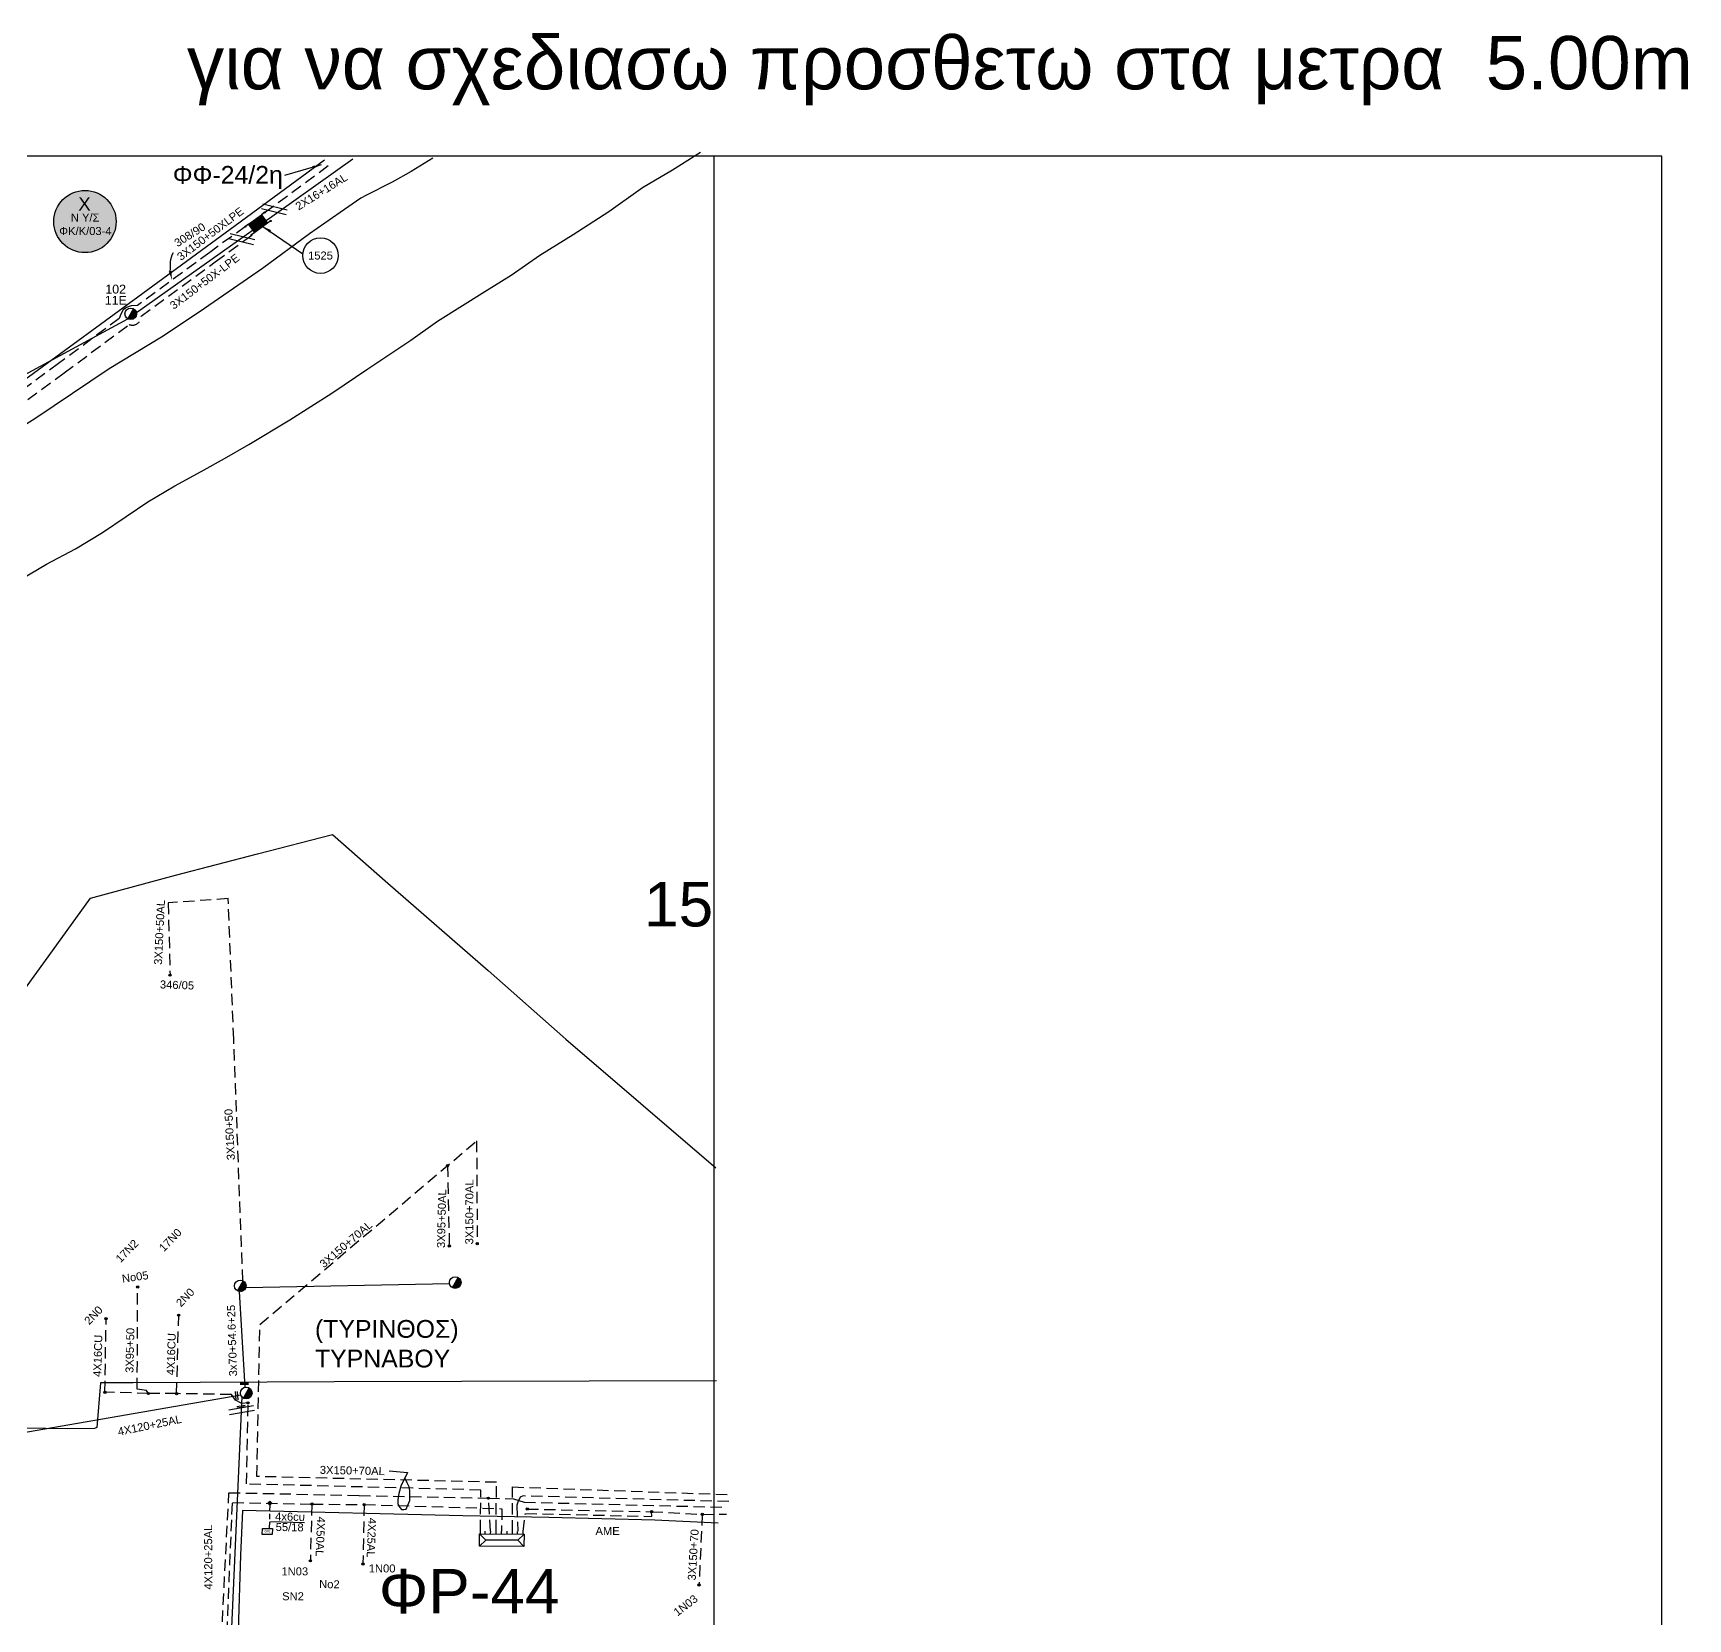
# Model space of a CAD drawing. Header units: millimetres. Extents: x 974 to 2037, y 106 to 580.
# Drawn here: x 1805.4 to 1991.5, y 394.4 to 572.7 of the extents above; entities that cross this region are included whole.
import ezdxf

# ---------------------------------------------------------------- set-up
doc = ezdxf.new("R2010")
doc.units = ezdxf.units.MM
doc.linetypes.add('DASHED', pattern=[19.05, 12.7, -6.35])
for name, color, linetype in [('Link Box 4 Διευθύνσεων', 7, 'Continuous'), ('Pillar OTE', 7, 'Continuous'), ('Γυμνά εναέρια ΧΤ (3Φ)   4x16CU', 7, 'Continuous'), ('Γυμνά εναέρια ΧΤ και ΦΟΠ (1Φ)   2x16+16AL', 7, 'Continuous'), ('Επιγραφές - Σχήματα', 7, 'Continuous'), ('Καλώδια ΧΤ   3x150+50AL', 7, 'DASHED'), ('Καλώδια ΧΤ   3x150+70AL', 7, 'DASHED'), ('Καλώδια ΧΤ   3x150AL+50XLPE', 7, 'DASHED'), ('Καλώδια ΧΤ   3x95+50CU', 7, 'DASHED'), ('Καλώδια ΧΤ   4x25ΑL', 7, 'DASHED'), ('Μηχανική τομή', 7, 'Continuous'), ('Πελάτης μέσης τάσης', 7, 'Continuous'), ('Στύλος ΦΜ', 7, 'Continuous'), ('Στύλος ΦΜ @ 1', 7, 'Continuous'), ('Συνδέσεις', 7, 'Continuous'), ('Συνεστραμμένα ΧΤ   3x70+54.6+25 AL', 7, 'SYN_LINE'), ('Συνεστραμμένα ΧΤ   4x120+25 AL', 7, 'SYN_LINE'), ('Τομή', 7, 'Continuous'), ('Υποσταθμός πόλεως', 7, 'Continuous'), ('Υπόβαθρο ΔΕΗ', 7, 'Continuous'), ('Υπόγεια καλώδια Παροχών ΧΤ   4x50AL', 7, 'DASHED'), ('Υπόγεια καλώδια Παροχών ΧΤ   4x6', 7, 'DASHED')]:
    doc.layers.add(name, color=color, linetype=linetype)
doc.layers.get('0').freeze()
doc.styles.add('arial', font='arial.ttf')
doc.styles.get("Standard").update_dxf_attribs({"font": 'arial.ttf'})
doc.linetypes.add('SYN_LINE', pattern='A,0.5,-0.0001,["/\\/\\/\\/",Standard,S=0.1,R=0,X=0,Y=-0.05],-0.25', length=0.7501)
doc.dimstyles.new('ISO-25', dxfattribs={"dimtxt": 2.5, "dimasz": 2.5, "dimexe": 1.25, "dimexo": 0.625, "dimtad": 1, "dimtxsty": 'Standard', "dimcen": 2.5, "dimadec": 0, "dimazin": 0, "dimtfac": 1, "dimtmove": 0, "dimatfit": 3, "dimfxl": 1, "dimarcsym": 0})

# ---------------------------------------------------------------- blocks, each defined once
blk = doc.blocks.new('ΥΠΑΡΧΩΝ ΤΣΙΜΕΝΤΕΝΙΟΣ ΣΤΥΛΟΣ')
at = {"layer": 'Στύλος ΦΜ'}
blk.add_hatch(color=256, dxfattribs=at).paths.add_polyline_path([(-1.29, -2.28, 0.574793), (2.62, 0, 0.268822), (1.3, 2.27)])
blk.add_line((-1.29, -2.28), (1.3, 2.27), dxfattribs=at)
blk.add_circle((0, 0), 2.62, dxfattribs=at)
at = {"layer": 'Στύλος ΦΜ', "flags": 4}
for tag, p in [('ΑΡΙΘΜΟΣ', (-4.68, 8.05)), ('ΤΥΠΟΣ', (-4.91, 3.03))]:
    blk.add_attdef(tag, p, '', height=4, dxfattribs=at)
blk = doc.blocks.new('_ΣΥΝΔΕΣΗ')
at = {"layer": 'Συνδέσεις', "linetype": 'SYN_LINE', "ltscale": 40}
blk.add_hatch(color=256, dxfattribs=at).paths.add_polyline_path([(0.5, -0.01, 1), (-0.5, -0.01, 1)])
at = {"layer": 'Συνδέσεις'}
blk.add_circle((0, -0.01), 0.5, dxfattribs=at)
blk = doc.blocks.new('ΜΗΧΑΝΙΚΗ ΤΟΜΗ')
at = {"layer": 'Μηχανική τομή', "ltscale": 40}
for p, q in [((-1.89, 0.78), (1.89, 0.78)), ((1.89, 0), (-1.89, 0))]:
    blk.add_line(p, q, dxfattribs=at)
blk = doc.blocks.new('ΤΟΜΗ')
at = {"layer": 'Τομή', "ltscale": 40}
for p, q in [((-5.68, 0), (5.68, 0)), ((5.68, -2.33), (-5.68, -2.33))]:
    blk.add_line(p, q, dxfattribs=at)
blk = doc.blocks.new('ΠΕΛΑΤΗΣ ΜΕΣΗΣ ΤΑΣΗΣ')
at = {"layer": 'Πελάτης μέσης τάσης', "ltscale": 40, "true_color": 0x5db6e9}
blk.add_hatch(color=143, dxfattribs=at).paths.add_polyline_path([(3.5, 0, 1), (-3.5, 0, 1)])
at = {"layer": 'Πελάτης μέσης τάσης', "ltscale": 40}
blk.add_circle((0, 0), 3.5, dxfattribs=at)
at = {"layer": 'Πελάτης μέσης τάσης', "ltscale": 30, "insert": (-0.75, 2.73), "char_height": 1.5, "width": 113.5809, "attachment_point": 1}
blk.add_mtext('X', dxfattribs=at)
at = {"layer": 'Πελάτης μέσης τάσης', "ltscale": 40}
blk.add_attdef('ΑΡΙΘΜΟΣ_001', (-1.34, -1.06), '', height=1.5, dxfattribs=at)
blk = doc.blocks.new('ΥΠΟΣΤΑΘΜΟΣ ΠΟΛΕΩΣ 9 ΑΝΑΧΩΡΗΣΕΩΝ')
at = {"layer": 'Υποσταθμός πόλεως', "ltscale": 40}
for p, q in [((-9.63, -2.82), (-9.63, -4)), ((-7.12, -2.82), (-7.12, -4)), ((-4.84, -2.82), (-4.84, -4)), ((-2.36, -2.82), (-2.36, -4)), ((0.09, -2.82), (0.09, -4)), ((2.55, -2.82), (2.55, -4)), ((5.02, -2.82), (5.02, -4)), ((7.48, -2.82), (7.48, -4)), ((9.61, -2.82), (9.61, -4))]:
    blk.add_line(p, q, dxfattribs=at)
blk.add_lwpolyline([(-10.02, 2.82), (10.02, 2.82), (10.02, -2.82), (-10.02, -2.82)], close=True, dxfattribs=at)
for points in [[(-7.21, 0), (-10.02, 2.82)], [(-10.02, -2.82), (-7.21, 0)], [(-7.21, 0), (7.21, 0)], [(7.21, 0), (10.02, 2.82)], [(10.02, -2.82), (7.21, 0)]]:
    blk.add_lwpolyline(points, dxfattribs=at)
at = {"layer": 'Υποσταθμός πόλεως', "linetype": 'SYN_LINE', "ltscale": 40, "flags": 1}
for tag, p in [('ΜΕΤΑΣΧΗΜΑΤΙΣΜΟΣ', (10.79, 1.71)), ('ΙΣΧΥΣ', (10.77, -1.08)), ('ΑΡΙΘΜΟΣ', (10.89, -3.8))]:
    blk.add_attdef(tag, p, '', height=1.8, dxfattribs=at)
blk = doc.blocks.new('LINK BOX 4 ΑΝΑΧΩΡΗΣΕΩΝ_')
at = {"layer": 'Link Box 4 Διευθύνσεων', "ltscale": 40}
for points in [[(-5.33, -0.25, 1), (-5.33, 0.25, 1)], [(-3.54, 0), (-3.54, -4.67), (3.54, -4.67), (3.54, 0)], [(5.33, -0.25, 1), (5.33, 0.25, 1)], [(-5.33, -4.92, 1), (-5.33, -4.42, 1)], [(5.33, -4.92, 1), (5.33, -4.42, 1)]]:
    blk.add_hatch(color=256, dxfattribs=at).paths.add_polyline_path(points)
for p, q in [((-3.54, 0), (-5.33, 0)), ((5.33, 0), (3.54, 0)), ((-3.54, -4.67), (-5.33, -4.67)), ((5.33, -4.67), (3.54, -4.67))]:
    blk.add_line(p, q, dxfattribs=at)
blk.add_lwpolyline([(-3.54, -4.67), (-3.54, 0), (3.54, 0), (3.54, -4.67)], close=True, dxfattribs=at)
for centre in [(-5.33, 0), (5.33, 0), (-5.33, -4.67), (5.33, -4.67)]:
    blk.add_circle(centre, 0.252, dxfattribs=at)
blk = doc.blocks.new('TSONTA XT1')
at = {"ltscale": 40}
h = blk.add_hatch(color=256, dxfattribs=at)
h.dxf.hatch_style = 1
h.paths.add_polyline_path([(595.96, 2487.66), (597.07, 2488.77), (595.96, 2489.87), (594.85, 2488.77)])
blk.add_lwpolyline([(594.85, 2488.77), (595.96, 2489.87), (597.07, 2488.77), (595.96, 2487.66)], close=True, dxfattribs=at)
blk = doc.blocks.new('PILLAR ΟΤΕ')
at = {"layer": 'Pillar OTE', "ltscale": 40}
blk.add_lwpolyline([(-3.3, 2), (3.4, 2), (3.4, -2), (-3.3, -2)], close=True, dxfattribs=at)
at = {"layer": 'Pillar OTE', "insert": (-1.8, 0.7), "char_height": 1.357, "width": 109.961, "attachment_point": 1}
blk.add_mtext('{\\fArial|b1|i0|c161|p34;OTE}', dxfattribs=at)

msp = doc.modelspace()

# ---------------------------------------------------------------- linework, layer by layer
at = {"layer": 'Γυμνά εναέρια ΧΤ (3Φ)   4x16CU', "color": 62, "linetype": 'DASHED', "ltscale": 0.1}
for points in [[(1813.46, 419.87), (1813.59, 428.14)], [(1821.52, 419.71), (1821.76, 428.54)]]:
    msp.add_lwpolyline(points, dxfattribs=at)
at = {"layer": 'Γυμνά εναέρια ΧΤ και ΦΟΠ (1Φ)   2x16+16AL', "color": 7}
for points in [[(1817, 541.31), (1830.82, 551.08), (1841.35, 558.59)], [(1776.96, 519.83), (1796.78, 530.19), (1816.04, 540.59)]]:
    msp.add_lwpolyline(points, dxfattribs=at)
at = {"layer": 'Επιγραφές - Σχήματα'}
msp.add_lwpolyline([(990.2, 120.29), (1881.98, 120.29), (1881.98, 558.89), (990.2, 558.89)], close=True, dxfattribs=at)
at = {"layer": 'Επιγραφές - Σχήματα', "ltscale": 10}
msp.add_lwpolyline([(1881.98, 120.29), (1988.57, 120.29), (1988.57, 558.89), (1881.98, 558.89)], dxfattribs=at)
at = {"layer": 'Επιγραφές - Σχήματα'}
for points in [[(1820.8, 545.97), (1820.82, 546.22), (1820.83, 546.48), (1820.84, 546.74), (1820.84, 547), (1820.87, 547.26), (1820.93, 547.53), (1821.02, 547.79), (1821.17, 548.05)], [(1845.43, 411.02), (1847.48, 410.83), (1847.14, 410.11), (1846.78, 409.42), (1846.52, 408.49), (1846.4, 407.78), (1846.4, 407.3), (1846.64, 406.89), (1846.82, 406.66), (1847.07, 406.66), (1847.34, 406.7), (1847.54, 407.18), (1847.74, 407.7), (1847.75, 408.18), (1847.74, 408.82), (1847.68, 409.22), (1847.46, 409.66), (1847.2, 410.25)]]:
    msp.add_lwpolyline(points, dxfattribs=at)
at = {"layer": 'Επιγραφές - Σχήματα', "color": 7}
msp.add_circle((1837.7, 547.71), 2, dxfattribs=at)
at = {"layer": 'Επιγραφές - Σχήματα'}
msp.add_solid([(1820.96, 546), (1820.99, 544.99), (1820.63, 545.93)], dxfattribs=at)
at = {"layer": 'Καλώδια ΧΤ   3x150+50AL', "color": 7, "ltscale": 0.1}
msp.add_lwpolyline([(1828.96, 432.42), (1827.95, 459.59), (1827.32, 475.39), (1820.57, 474.9), (1820.78, 466.78)], dxfattribs=at)
at = {"layer": 'Καλώδια ΧΤ   3x150+70AL', "color": 1, "ltscale": 0.1}
msp.add_lwpolyline([(1857.46, 404.23), (1857.49, 409.74), (1830.54, 410.39), (1830.88, 427.48), (1855.26, 448.13), (1855.33, 436.58)], dxfattribs=at)
at = {"layer": 'Καλώδια ΧΤ   3x150+70AL', "color": 62, "ltscale": 0.1}
msp.add_lwpolyline([(1855.69, 404.25), (1855.74, 408.87), (1829.38, 409.55), (1829.56, 418.68), (1828.85, 418.59), (1828.13, 418.97), (1827.69, 419.61), (1821.52, 419.71), (1818.34, 419.73), (1813.46, 419.87)], dxfattribs=at)
at = {"layer": 'Καλώδια ΧΤ   3x150+70AL', "color": 5, "ltscale": 0.1}
for points in [[(1813.13, 310.02), (1814.15, 310.68), (1818.9, 310.06), (1819.22, 313.37), (1820.47, 327.43), (1822.19, 327.79), (1822.46, 330.2), (1822.14, 330.93), (1823, 344.93), (1824.31, 363.53), (1826.57, 392.16), (1827.4, 408.57), (1842.07, 408.26), (1856.58, 407.96), (1859.41, 407.87), (1860.61, 407.5), (1883.33, 406.93)], [(1856.84, 404.25), (1856.58, 407.96)]]:
    msp.add_lwpolyline(points, dxfattribs=at)
at = {"layer": 'Καλώδια ΧΤ   3x150+70AL', "color": 2, "ltscale": 0.1}
msp.add_lwpolyline([(1859.31, 404.22), (1859.31, 409.21), (1883.59, 408.35)], dxfattribs=at)
at = {"layer": 'Καλώδια ΧΤ   3x150+70AL', "color": 173, "ltscale": 0.1}
msp.add_lwpolyline([(1883.63, 407.57), (1860.51, 408.2), (1860.17, 408.07), (1859.89, 407.51), (1859.79, 407.18), (1859.88, 404.25)], dxfattribs=at)
at = {"layer": 'Καλώδια ΧΤ   3x150+70AL', "color": 133, "ltscale": 0.1}
msp.add_lwpolyline([(1828.56, 330.88), (1829.97, 330.99), (1830.33, 331.52), (1830.26, 332.19), (1823.11, 332.46), (1823.67, 343.29), (1823.78, 344.93), (1825.35, 365.29), (1826.72, 381.39), (1827.8, 407.46), (1836.74, 407.29), (1842.61, 407.23), (1858.1, 406.77), (1858.07, 404.23)], dxfattribs=at)
at = {"layer": 'Καλώδια ΧΤ   3x150+70AL', "color": 6, "ltscale": 0.1}
for points in [[(1860.5, 404.21), (1860.75, 406.24), (1874.96, 405.9), (1874.94, 406.43)], [(1860.96, 406.73), (1874.94, 406.43), (1880.64, 406.13), (1883.38, 406.15)], [(1880.64, 406.13), (1880.27, 398.19)]]:
    msp.add_lwpolyline(points, dxfattribs=at)
at = {"layer": 'Καλώδια ΧΤ   3x150AL+50XLPE', "color": 1, "ltscale": 0.1}
msp.add_line((1831.42, 552.55), (1839, 558.14), dxfattribs=at)
at = {"layer": 'Καλώδια ΧΤ   3x150AL+50XLPE', "color": 151, "ltscale": 0.1}
msp.add_lwpolyline([(1829.27, 550.99), (1825.24, 548.07), (1817.11, 542.08), (1816.4, 542.06), (1815.87, 541.89), (1815.5, 541.6), (1815.25, 541.12), (1815.07, 540.65), (1808.25, 535.57), (1802.85, 531.6)], dxfattribs=at)
msp.add_lwpolyline([(1803.26, 530.38), (1808.87, 534.52), (1816.18, 539.96, 0.5413), (1817.54, 540.89), (1825.86, 547.01), (1829.98, 550)], format="xyb", dxfattribs=at)
at = {"layer": 'Καλώδια ΧΤ   3x95+50CU', "color": 1, "ltscale": 0.1}
msp.add_lwpolyline([(1851.99, 445.36), (1852.19, 436.31)], dxfattribs=at)
at = {"layer": 'Καλώδια ΧΤ   3x95+50CU', "color": 62, "ltscale": 0.1}
msp.add_lwpolyline([(1818.34, 419.73), (1818.14, 420.05), (1817.09, 420.2), (1817.14, 431.7)], dxfattribs=at)
at = {"layer": 'Καλώδια ΧΤ   4x25ΑL', "color": 133, "ltscale": 0.1}
msp.add_lwpolyline([(1842.61, 407.23), (1842.48, 400.54)], dxfattribs=at)
at = {"layer": 'Συνεστραμμένα ΧΤ   3x70+54.6+25 AL', "color": 62, "ltscale": 10}
msp.add_lwpolyline([(1829.22, 420.42), (1828.58, 431.18)], dxfattribs=at)
at = {"layer": 'Συνεστραμμένα ΧΤ   4x120+25 AL', "color": 62, "ltscale": 10}
msp.add_lwpolyline([(1754.93, 400.19), (1773.43, 411.79), (1799.33, 414.49), (1828.73, 419.57)], dxfattribs=at)
at = {"layer": 'Συνεστραμμένα ΧΤ   4x120+25 AL', "color": 27, "ltscale": 10}
msp.add_lwpolyline([(1828.84, 419.37), (1826.77, 372.44)], dxfattribs=at)
at = {"layer": 'Υπόβαθρο ΔΕΗ'}
for points in [[(1780.86, 559.48), (1784.82, 548.31), (1784.82, 548.31), (1789.11, 536.42), (1793.26, 525.66), (1801.34, 531.52), (1814.49, 541.13), (1828.11, 551.09), (1838.16, 558.48)], [(1800.33, 459.59), (1806.58, 468.18), (1811.84, 475.45), (1821.41, 478.01), (1830.63, 480.42), (1839.07, 482.59), (1845.26, 477.14), (1856.58, 467.3), (1865.28, 459.59), (1882.18, 445.1)], [(1882.25, 421.15), (1839.24, 421.03), (1816.65, 420.93), (1812.97, 420.91), (1812.54, 415.91), (1812.28, 415.78), (1809.24, 415.77), (1801.78, 415.86)], [(1882.42, 405.13), (1875.3, 405.47), (1863.38, 405.78), (1853.73, 405.97), (1828.93, 406.58), (1828.69, 401.55), (1828.46, 393.06), (1828.05, 383.47), (1827.5, 376.66), (1827.2, 370.77), (1826.64, 361.76), (1825.49, 344.93), (1824.62, 332.87), (1842.09, 332.22), (1861.01, 332.17), (1880.84, 332.61)]]:
    msp.add_lwpolyline(points, dxfattribs=at)
at = {"layer": 'Υπόβαθρο ΔΕΗ', "ltscale": 2}
for points in [[(1850.32, 558.67), (1847.91, 557.15), (1845.78, 555.96), (1842.82, 554.48), (1842.25, 554.17), (1839.91, 552.56), (1836.47, 550.15), (1831.19, 546.24), (1824.06, 541.36), (1819.81, 538.55), (1813.95, 534.97), (1805.67, 529.42), (1800.73, 526.32), (1796.3, 523.65), (1793.82, 521.79)], [(1798.95, 508.17), (1803.21, 510.84), (1806.9, 512.99), (1810.14, 514.72), (1813.18, 516.55), (1815.86, 518.37), (1818.27, 520.01), (1821.33, 521.83), (1824.29, 523.44), (1826.89, 524.88), (1829.66, 526.46), (1834.25, 529.22), (1838.97, 532.23), (1843.01, 534.97), (1847.86, 538.21), (1850.88, 540.35), (1856.2, 543.68), (1859.13, 545.51), (1862.39, 547.74), (1866.13, 550.07), (1870.12, 552.67), (1873.92, 555.35), (1877.29, 557.35), (1880.43, 559.34)]]:
    msp.add_lwpolyline(points, dxfattribs=at)
at = {"layer": 'Υπόγεια καλώδια Παροχών ΧΤ   4x50AL', "color": 133, "ltscale": 0.1}
msp.add_lwpolyline([(1836.74, 407.29), (1836.56, 400.91)], dxfattribs=at)
at = {"layer": 'Υπόγεια καλώδια Παροχών ΧΤ   4x6', "color": 62, "linetype": 'SYN_LINE', "ltscale": 10}
msp.add_lwpolyline([(1829.31, 431.66), (1852.21, 432.1)], dxfattribs=at)
at = {"layer": 'Υπόγεια καλώδια Παροχών ΧΤ   4x6', "color": 133, "linetype": 'DASHED', "ltscale": 0.05}
msp.add_lwpolyline([(1831.99, 407.16), (1831.99, 407.16), (1831.94, 404.58)], dxfattribs=at)

# ---------------------------------------------------------------- block references
at = {"layer": 'Link Box 4 Διευθύνσεων', "xscale": 0.25, "yscale": 0.25, "zscale": 0.25, "rotation": 35.9507011310596}
msp.add_blockref('LINK BOX 4 ΑΝΑΧΩΡΗΣΕΩΝ_', (1830.34, 551.77), dxfattribs=at)
at = {"layer": 'Pillar OTE', "xscale": 0.1677461981114897, "yscale": 0.1677461981114897, "zscale": 0.1677461981114897, "rotation": 359}
msp.add_blockref('PILLAR ΟΤΕ', (1831.71, 404.21), dxfattribs=at)
at = {"layer": 'Μηχανική τομή'}
for p, xscale, yscale, zscale, rotation in [((1829.14, 420.74), 0.2500000000004277, 0.2500000000004277, 0.2500000000004277, 0.6335748335619178), ((1828.17, 419.47), 0.2500000000001061, 0.2500000000001061, 0.2500000000001061, 274.8288678183834), ((1828.78, 418.14), 0.2500000000002835, 0.2500000000002835, 0.2500000000002835, 8.89386020602791)]:
    msp.add_blockref('ΜΗΧΑΝΙΚΗ ΤΟΜΗ', p, dxfattribs=dict(at, xscale=xscale, yscale=yscale, zscale=zscale, rotation=rotation))
at = {"layer": 'Πελάτης μέσης τάσης'}
ref = msp.add_blockref('ΠΕΛΑΤΗΣ ΜΕΣΗΣ ΤΑΣΗΣ', (1811.21, 551.54), dxfattribs=at)
ref.add_attrib('ΑΡΙΘΜΟΣ_001', 'Ν Υ/Σ', (1809.62, 551.54), dxfattribs={"ltscale": 40, "height": 0.9})
ref.add_attrib('ΑΡΙΘΜΟΣ_002', 'ΦΚ/Κ/03-4', (1808.31, 550.02), dxfattribs={"ltscale": 40, "height": 0.9})
at = {"layer": 'Στύλος ΦΜ @ 1', "ltscale": 40}
ref = msp.add_blockref('ΥΠΑΡΧΩΝ ΤΣΙΜΕΝΤΕΝΙΟΣ ΣΤΥΛΟΣ', (1816.36, 541.16), dxfattribs=dict(at, xscale=0.25, yscale=0.25, zscale=0.25))
ref.add_attrib('ΤΥΠΟΣ', '11E', (1813.44, 542.18), dxfattribs={"layer": 'Στύλος ΦΜ', "height": 1, "flags": 4})
ref.add_attrib('ΑΡΙΘΜΟΣ', '102', (1813.5, 543.44), dxfattribs={"layer": 'Στύλος ΦΜ', "height": 1, "flags": 4})
at = {"layer": 'Στύλος ΦΜ @ 1', "ltscale": 40, "xscale": 0.25, "yscale": 0.25, "zscale": 0.25}
for p in [(1828.68, 431.83), (1852.86, 432.2), (1829.35, 419.78)]:
    msp.add_blockref('ΥΠΑΡΧΩΝ ΤΣΙΜΕΝΤΕΝΙΟΣ ΣΤΥΛΟΣ', p, dxfattribs=at)
at = {"layer": 'Συνδέσεις', "xscale": 0.25, "yscale": 0.25, "zscale": 0.25}
for p in [(1820.78, 466.78), (1851.99, 445.36), (1852.19, 436.31), (1855.33, 436.58), (1817.14, 431.7), (1813.59, 428.14), (1821.76, 428.54), (1813.46, 419.87), (1818.34, 419.73), (1821.52, 419.71), (1829.56, 418.68), (1856.59, 407.96), (1836.74, 407.29), (1842.61, 407.23), (1860.96, 406.73), (1874.94, 406.43), (1880.64, 406.13), (1836.56, 400.91), (1842.48, 400.54), (1880.27, 398.19)]:
    msp.add_blockref('_ΣΥΝΔΕΣΗ', p, dxfattribs=at)
at = {"layer": 'Συνδέσεις', "xscale": 0.2, "yscale": 0.2, "zscale": 0.2, "rotation": 358.9214642370281}
msp.add_blockref('TSONTA XT1', (1703.46, -88.04), dxfattribs=at)
at = {"layer": 'Τομή'}
for p, xscale, yscale, zscale, rotation in [((1832.59, 553.21), 0.2499999999999938, 0.2499999999999938, 0.2499999999999938, 346.2985393244472), ((1828.92, 549.84), 0.2499999999999938, 0.2499999999999938, 0.2499999999999938, 346.2985393244472), ((1828.78, 418.14), 0.2499999999999848, 0.2499999999999848, 0.2499999999999848, 9.629557218767498)]:
    msp.add_blockref('ΤΟΜΗ', p, dxfattribs=dict(at, xscale=xscale, yscale=yscale, zscale=zscale, rotation=rotation))
at = {"layer": 'Υποσταθμός πόλεως', "xscale": 0.2499999999998553, "yscale": 0.2499999999998553, "zscale": 0.2499999999998553, "rotation": 179.5145949501623}
msp.add_blockref('ΥΠΟΣΤΑΘΜΟΣ ΠΟΛΕΩΣ 9 ΑΝΑΧΩΡΗΣΕΩΝ', (1858.09, 403.23), dxfattribs=at)

# ---------------------------------------------------------------- texts
at = {"layer": 'Γυμνά εναέρια ΧΤ (3Φ)   4x16CU', "color": 7, "char_height": 0.9, "width": 84.1859, "attachment_point": 1, "rotation": 88.362}
for insert in [(1812.14, 421.6), (1820.39, 421.79)]:
    msp.add_mtext('4X16CU', dxfattribs=dict(at, insert=insert))
at = {"layer": 'Γυμνά εναέρια ΧΤ και ΦΟΠ (1Φ)   2x16+16AL', "color": 7, "insert": (1834.77, 553.53), "char_height": 0.9, "width": 84.1859, "attachment_point": 1, "rotation": 32.0273}
msp.add_mtext('2X16+16AL', dxfattribs=at)
at = {"layer": 'Επιγραφές - Σχήματα', "ltscale": 10, "insert": (1822.68, 572.41), "char_height": 6, "width": 315.0361, "attachment_point": 1}
msp.add_mtext('{\\C1;για να σχεδιασω προσθετω στα μετρα  5.00m}', dxfattribs=at)
at = {"layer": 'Επιγραφές - Σχήματα', "linetype": 'SYN_LINE', "ltscale": 5, "insert": (1821.09, 557.79), "char_height": 2, "width": 9.9499, "attachment_point": 1}
msp.add_mtext('ΦΦ-24/2η', dxfattribs=at)
at = {"layer": 'Επιγραφές - Σχήματα', "char_height": 0.9, "width": 84.1859, "attachment_point": 1, "style": 'arial'}
for s, insert, rotation in [('308/90', (1821.14, 549.4), 32.4619), ('346/05', (1819.66, 466.19), 358.0224)]:
    msp.add_mtext(s, dxfattribs=dict(at, insert=insert, rotation=rotation))
at = {"layer": 'Επιγραφές - Σχήματα', "color": 7, "char_height": 0.9}
for s, insert, width, attachment_point in [('1525', (1837.7, 547.71), 4.8658, 5), ('1N03', (1833.31, 400.17), 84.1859, 1), ('1N00', (1843.13, 400.5), 84.1859, 1), ('SN2', (1833.39, 397.37), 84.1859, 1)]:
    msp.add_mtext(s, dxfattribs=dict(at, insert=insert, width=width, attachment_point=attachment_point))
at = {"layer": 'Επιγραφές - Σχήματα', "ltscale": 0.1, "attachment_point": 1}
for s, insert, char_height, width in [('15', (1874.1, 477.26), 5, 9.0827), ('(ΤΥΡΙΝΘΟΣ)\\PΤΥΡΝΑΒΟΥ', (1837.08, 427.99), 2, 10.0784)]:
    msp.add_mtext(s, dxfattribs=dict(at, insert=insert, char_height=char_height, width=width))
at = {"layer": 'Επιγραφές - Σχήματα', "color": 7, "char_height": 0.9, "width": 84.1859, "attachment_point": 1}
for s, insert, rotation in [('17N0', (1819.44, 436.23), 45.8222), ('17N2', (1814.57, 434.99), 45.8222), ('No05', (1815.31, 433.08), 8.039), ('2N0', (1821.36, 430.02), 45.8222), ('2N0', (1811.04, 428.02), 45.8222), ('No2', (1837.56, 398.74), 359.3777), ('1N03', (1877.3, 395.34), 37.5035)]:
    msp.add_mtext(s, dxfattribs=dict(at, insert=insert, rotation=rotation))
at = {"layer": 'Επιγραφές - Σχήματα', "color": 1, "insert": (1868.63, 404.71), "char_height": 0.9, "width": 8.5591, "attachment_point": 1}
msp.add_mtext('AME ', dxfattribs=at)
at = {"layer": 'Επιγραφές - Σχήματα', "insert": (1844.26, 399.99), "char_height": 5, "width": 6.4784, "attachment_point": 1}
msp.add_mtext('ΦΡ-44', dxfattribs=at)
at = {"layer": 'Καλώδια ΧΤ   3x150+50AL', "color": 7, "char_height": 0.9, "width": 84.1859, "attachment_point": 1}
for s, insert, rotation in [('3X150+50AL', (1818.97, 467.96), 87.293), ('3X150+50', (1827.18, 445.95), 92.9105)]:
    msp.add_mtext(s, dxfattribs=dict(at, insert=insert, rotation=rotation))
at = {"layer": 'Καλώδια ΧΤ   3x150+70AL', "color": 7, "char_height": 0.9, "width": 84.1859, "attachment_point": 1}
for s, insert, rotation in [('3X150+70AL', (1853.98, 436.5), 89.7868), ('3X150+70AL', (1837.5, 434.48), 40.6099), ('3X150+70AL', (1837.64, 411.59), 358.8125), ('3X150+70', (1879, 398.73), 86.5199)]:
    msp.add_mtext(s, dxfattribs=dict(at, insert=insert, rotation=rotation))
at = {"layer": 'Καλώδια ΧΤ   3x150AL+50XLPE', "color": 7, "char_height": 0.9, "attachment_point": 1, "rotation": 37.0849}
for s, insert, width in [('3X150+50XLPE', (1821.46, 547.81), 84.1859), ('3X150+50X-LPE', (1820.65, 542.32), 15.8246)]:
    msp.add_mtext(s, dxfattribs=dict(at, insert=insert, width=width))
at = {"layer": 'Καλώδια ΧΤ   3x95+50CU', "color": 7, "char_height": 0.9, "width": 84.1859, "attachment_point": 1, "rotation": 88.697}
for s, insert in [('3X95+50AL', (1850.8, 436.1)), ('3X95+50', (1815.76, 422.05))]:
    msp.add_mtext(s, dxfattribs=dict(at, insert=insert))
at = {"layer": 'Καλώδια ΧΤ   4x25ΑL', "color": 7, "insert": (1843.97, 405.73), "char_height": 0.9, "width": 84.1859, "attachment_point": 1, "rotation": 267.7447}
msp.add_mtext('4X25AL', dxfattribs=at)
at = {"layer": 'Συνεστραμμένα ΧΤ   3x70+54.6+25 AL', "color": 7, "insert": (1827.43, 421.64), "char_height": 0.9, "width": 84.1859, "attachment_point": 1, "rotation": 91.7548}
msp.add_mtext('3x70+54.6+25', dxfattribs=at)
at = {"layer": 'Συνεστραμμένα ΧΤ   4x120+25 AL', "color": 7, "char_height": 0.9, "width": 84.1859, "attachment_point": 1}
for insert, rotation in [((1814.82, 415.85), 11.6573), ((1824.62, 397.67), 90.0141)]:
    msp.add_mtext('4X120+25AL', dxfattribs=dict(at, insert=insert, rotation=rotation))
at = {"layer": 'Υπόγεια καλώδια Παροχών ΧΤ   4x50AL', "color": 7, "ltscale": 0.2, "char_height": 0.9, "attachment_point": 1, "rotation": 359}
for s, insert in [('4x6cu', (1832.61, 406.35)), ('55/18', (1832.67, 405.17))]:
    msp.add_mtext_dynamic_manual_height_columns(s, width=1.8, gutter_width=12.5, heights=[0.118], dxfattribs=dict(at, insert=insert))
at = {"layer": 'Υπόγεια καλώδια Παροχών ΧΤ   4x50AL', "color": 7, "insert": (1838.23, 405.86), "char_height": 0.9, "width": 84.1859, "attachment_point": 1, "rotation": 267.7447}
msp.add_mtext('4X50AL', dxfattribs=at)

# ---------------------------------------------------------------- leaders
at = {"layer": 'Επιγραφές - Σχήματα', "ltscale": 40}
for points, override in [([(1837.78, 557.91), (1833.64, 556.72)], {"dimasz": 1, "dimtad": 0}), ([(1831.99, 405.34), (1835.91, 405.22)], {"dimasz": 0.2, "dimtad": 0})]:
    msp.add_leader(points, dimstyle='ISO-25', override=override, dxfattribs=at)
at = {"layer": 'Επιγραφές - Σχήματα', "color": 7}
msp.add_leader([(1831.22, 551), (1835.71, 547.91)], dimstyle='ISO-25', override={"dimasz": 1, "dimgap": 0.625, "dimtad": 0}, dxfattribs=at)

doc.saveas('drawing.dxf')
